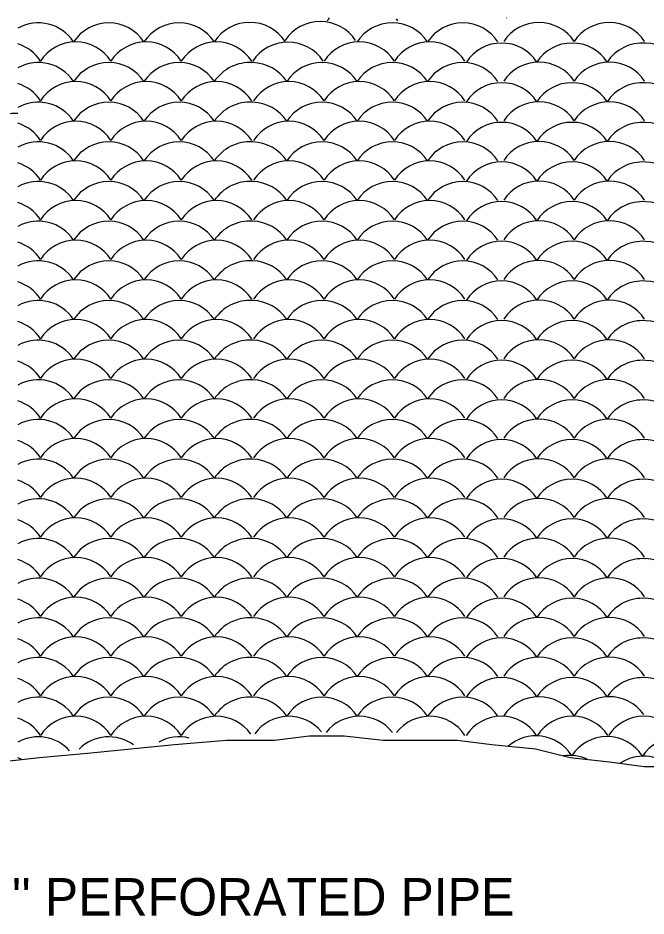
# Model space of a CAD drawing. Extents: x 1000 to 1036.3, y 1000 to 1022.
# Drawn here: x 1027.546 to 1030.905, y 1011.157 to 1015.957 of the extents above; entities that cross this region are included whole.
import ezdxf

# ---------------------------------------------------------------- set-up
doc = ezdxf.new("R2010")
doc.units = 0
doc.layers.add('1', color=7, linetype='Continuous')
doc.layers.add('5', color=7, linetype='Continuous')

msp = doc.modelspace()

# ---------------------------------------------------------------- linework, layer by layer
at = {"layer": '1'}
msp.add_lwpolyline([(1027.4518, 1011.9807), (1027.6612, 1012.004), (1027.9171, 1012.0273), (1028.1498, 1012.0505), (1028.3824, 1012.0738), (1028.6616, 1012.0971), (1028.9175, 1012.0971), (1029.1037, 1012.1203), (1029.2898, 1012.1203), (1029.4992, 1012.0971), (1029.7086, 1012.0971), (1029.8948, 1012.0971), (1030.0808, 1012.0738), (1030.3135, 1012.0505), (1030.4997, 1012.004), (1030.709, 1011.9807), (1030.8952, 1011.9574), (1031.0813, 1011.9574), (1031.2674, 1011.9342), (1031.4768, 1011.9342), (1031.7328, 1011.9108), (1031.9189, 1011.9108)], dxfattribs=at)
for start, end in [(90, 108.6688), (89.9878, 90)]:
    msp.add_arc((1027.5459, 1015.0566), 0.3909, start, end, dxfattribs=at)
at = {"layer": '5'}
for centre, start, end in [((1029.3883, 1015.8194), 142.1539, 146.8614), ((1029.3883, 1015.8194), 33.1386, 36.1512), ((1030.301, 1015.7824), 128.9409, 129.3353), ((1027.655, 1015.7062), 33.1386, 119.0003), ((1028.0315, 1015.7062), 33.1386, 146.8614), ((1028.408, 1015.7062), 33.1386, 146.8614), ((1028.7856, 1015.709), 33.1386, 146.8614), ((1029.1626, 1015.7138), 33.1386, 146.8614), ((1029.548, 1015.7062), 33.1386, 146.8614), ((1029.9245, 1015.7062), 33.1386, 146.8614), ((1030.332, 1015.7085), 33.1386, 146.8614), ((1030.7085, 1015.7085), 33.1386, 146.8614), ((1027.478, 1015.604), 33.1386, 72.4311), ((1027.8545, 1015.604), 33.1386, 146.8614), ((1028.231, 1015.604), 33.1386, 146.8614), ((1028.6075, 1015.604), 33.1386, 146.8614), ((1028.9897, 1015.6033), 33.1386, 146.8614), ((1029.371, 1015.604), 33.1386, 146.8614), ((1029.7475, 1015.604), 33.1386, 146.8614), ((1030.1325, 1015.5986), 33.1386, 146.8614), ((1030.509, 1015.5986), 33.1386, 146.8614), ((1030.8855, 1015.5986), 85.7476, 146.8614), ((1030.896, 1015.5986), 33.1386, 88.4378), ((1027.655, 1015.4942), 33.1386, 119.0003), ((1028.0315, 1015.4942), 33.1386, 146.8614), ((1028.408, 1015.4942), 33.1386, 146.8614), ((1028.7845, 1015.4942), 85.7476, 146.8614), ((1028.795, 1015.4942), 33.1386, 88.4378), ((1029.1715, 1015.4942), 33.1386, 146.8614), ((1029.548, 1015.4942), 33.1386, 146.8614), ((1029.9245, 1015.4942), 33.1386, 146.8614), ((1030.332, 1015.4965), 33.1386, 146.8614), ((1030.7085, 1015.4965), 33.1386, 146.8614), ((1027.8545, 1015.392), 33.1386, 146.8614), ((1028.231, 1015.392), 33.1386, 146.8614), ((1028.6075, 1015.392), 33.1386, 146.8614), ((1028.9945, 1015.392), 33.1386, 146.8614), ((1029.371, 1015.392), 33.1386, 146.8614), ((1029.7475, 1015.392), 33.1386, 146.8614), ((1027.478, 1015.392), 33.1386, 72.4311), ((1030.1325, 1015.3866), 33.1386, 146.8614), ((1030.509, 1015.3866), 33.1386, 146.8614), ((1030.8855, 1015.3866), 85.7476, 146.8614), ((1030.896, 1015.3866), 33.1386, 88.4378), ((1027.655, 1015.2822), 33.1386, 119.0003), ((1028.0315, 1015.2822), 33.1386, 146.8614), ((1028.408, 1015.2822), 33.1386, 146.8614), ((1028.7845, 1015.2822), 85.7476, 146.8614), ((1028.795, 1015.2822), 33.1386, 88.4378), ((1029.1715, 1015.2822), 33.1386, 146.8614), ((1029.548, 1015.2822), 33.1386, 146.8614), ((1029.9245, 1015.2822), 33.1386, 146.8614), ((1030.332, 1015.2845), 33.1386, 146.8614), ((1030.7085, 1015.2845), 33.1386, 146.8614), ((1027.478, 1015.18), 33.1386, 72.4311), ((1027.8545, 1015.18), 33.1386, 146.8614), ((1028.231, 1015.18), 33.1386, 146.8614), ((1028.6075, 1015.18), 33.1386, 146.8614), ((1028.9945, 1015.18), 33.1386, 146.8614), ((1029.371, 1015.18), 33.1386, 146.8614), ((1029.7475, 1015.18), 33.1386, 146.8614), ((1030.1325, 1015.1746), 33.1386, 146.8614), ((1030.509, 1015.1746), 33.1386, 146.8614), ((1030.8855, 1015.1746), 85.7476, 146.8614), ((1030.896, 1015.1746), 33.1386, 88.4378), ((1027.655, 1015.0702), 33.1386, 119.0003), ((1028.0315, 1015.0702), 33.1386, 146.8614), ((1028.408, 1015.0702), 33.1386, 146.8614), ((1028.7845, 1015.0702), 85.7476, 146.8614), ((1028.795, 1015.0702), 33.1386, 88.4378), ((1029.1715, 1015.0702), 33.1386, 146.8614), ((1029.548, 1015.0702), 33.1386, 146.8614), ((1029.9245, 1015.0702), 33.1386, 146.8614), ((1030.332, 1015.0725), 33.1386, 146.8614), ((1030.7085, 1015.0725), 33.1386, 146.8614), ((1027.478, 1014.968), 33.1386, 72.4311), ((1027.8545, 1014.968), 33.1386, 146.8614), ((1028.231, 1014.968), 33.1386, 146.8614), ((1028.6075, 1014.968), 33.1386, 146.8614), ((1028.9945, 1014.968), 33.1386, 146.8614), ((1029.371, 1014.968), 33.1386, 146.8614), ((1029.7475, 1014.968), 33.1386, 146.8614), ((1030.1325, 1014.9626), 33.1386, 146.8614), ((1030.509, 1014.9626), 33.1386, 146.8614), ((1030.8855, 1014.9626), 85.7476, 146.8614), ((1030.896, 1014.9626), 33.1386, 88.4378), ((1030.332, 1014.8605), 33.1386, 146.8614), ((1030.7085, 1014.8605), 33.1386, 146.8614), ((1027.655, 1014.8582), 33.1386, 119.0003), ((1028.0315, 1014.8582), 33.1386, 146.8614), ((1028.408, 1014.8582), 33.1386, 146.8614), ((1028.7845, 1014.8582), 85.7476, 146.8614), ((1028.795, 1014.8582), 33.1386, 88.4378), ((1029.1715, 1014.8582), 33.1386, 146.8614), ((1029.548, 1014.8582), 33.1386, 146.8614), ((1029.9245, 1014.8582), 33.1386, 146.8614), ((1027.478, 1014.756), 33.1386, 72.4311), ((1027.8545, 1014.756), 33.1386, 146.8614), ((1028.231, 1014.756), 33.1386, 146.8614), ((1028.6075, 1014.756), 33.1386, 146.8614), ((1028.9945, 1014.756), 33.1386, 146.8614), ((1029.371, 1014.756), 33.1386, 146.8614), ((1029.7475, 1014.756), 33.1386, 146.8614), ((1030.1325, 1014.7506), 33.1386, 146.8614), ((1030.509, 1014.7506), 33.1386, 146.8614), ((1030.8855, 1014.7506), 85.7476, 146.8614), ((1030.896, 1014.7506), 33.1386, 88.4378), ((1027.655, 1014.6462), 33.1386, 119.0003), ((1028.0315, 1014.6462), 33.1386, 146.8614), ((1028.408, 1014.6462), 33.1386, 146.8614), ((1028.7845, 1014.6462), 85.7476, 146.8614), ((1028.795, 1014.6462), 33.1386, 88.4378), ((1029.1715, 1014.6462), 33.1386, 146.8614), ((1029.548, 1014.6462), 33.1386, 146.8614), ((1029.9245, 1014.6462), 33.1386, 146.8614), ((1030.332, 1014.6485), 33.1386, 146.8614), ((1030.7085, 1014.6485), 33.1386, 146.8614), ((1027.478, 1014.544), 33.1386, 72.4311), ((1027.8545, 1014.544), 33.1386, 146.8614), ((1028.231, 1014.544), 33.1386, 146.8614), ((1028.6075, 1014.544), 33.1386, 146.8614), ((1028.9945, 1014.544), 33.1386, 146.8614), ((1029.371, 1014.544), 33.1386, 146.8614), ((1029.7475, 1014.544), 33.1386, 146.8614), ((1030.1325, 1014.5386), 33.1386, 146.8614), ((1030.509, 1014.5386), 33.1386, 146.8614), ((1030.8855, 1014.5386), 85.7476, 146.8614), ((1030.896, 1014.5386), 33.1386, 88.4378), ((1027.655, 1014.4342), 33.1386, 119.0003), ((1028.0315, 1014.4342), 33.1386, 146.8614), ((1028.408, 1014.4342), 33.1386, 146.8614), ((1028.7845, 1014.4342), 85.7476, 146.8614), ((1028.795, 1014.4342), 33.1386, 88.4378), ((1029.1715, 1014.4342), 33.1386, 146.8614), ((1029.548, 1014.4342), 33.1386, 146.8614), ((1029.9245, 1014.4342), 33.1386, 146.8614), ((1030.332, 1014.4365), 33.1386, 146.8614), ((1030.7085, 1014.4365), 33.1386, 146.8614), ((1027.8545, 1014.332), 33.1386, 146.8614), ((1028.231, 1014.332), 33.1386, 146.8614), ((1028.6075, 1014.332), 33.1386, 146.8614), ((1028.9945, 1014.332), 33.1386, 146.8614), ((1029.371, 1014.332), 33.1386, 146.8614), ((1029.7475, 1014.332), 33.1386, 146.8614), ((1027.478, 1014.332), 33.1386, 72.4311), ((1030.1325, 1014.3266), 33.1386, 146.8614), ((1030.509, 1014.3266), 33.1386, 146.8614), ((1030.8855, 1014.3266), 85.7476, 146.8614), ((1030.896, 1014.3266), 33.1386, 88.4378), ((1027.655, 1014.2222), 33.1386, 119.0003), ((1028.0315, 1014.2222), 33.1386, 146.8614), ((1028.408, 1014.2222), 33.1386, 146.8614), ((1028.7845, 1014.2222), 85.7476, 146.8614), ((1028.795, 1014.2222), 33.1386, 88.4378), ((1029.1715, 1014.2222), 33.1386, 146.8614), ((1029.548, 1014.2222), 33.1386, 146.8614), ((1029.9245, 1014.2222), 33.1386, 146.8614), ((1030.332, 1014.2245), 33.1386, 146.8614), ((1030.7085, 1014.2245), 33.1386, 146.8614), ((1027.478, 1014.12), 33.1386, 72.4311), ((1027.8545, 1014.12), 33.1386, 146.8614), ((1028.231, 1014.12), 33.1386, 146.8614), ((1028.6075, 1014.12), 33.1386, 146.8614), ((1028.9945, 1014.12), 33.1386, 146.8614), ((1029.371, 1014.12), 33.1386, 146.8614), ((1029.7475, 1014.12), 33.1386, 146.8614), ((1030.1325, 1014.1146), 33.1386, 146.8614), ((1030.509, 1014.1146), 33.1386, 146.8614), ((1030.8855, 1014.1146), 85.7476, 146.8614), ((1030.896, 1014.1146), 33.1386, 88.4378), ((1027.655, 1014.0102), 33.1386, 119.0003), ((1028.0315, 1014.0102), 33.1386, 146.8614), ((1028.408, 1014.0102), 33.1386, 146.8614), ((1028.7845, 1014.0102), 85.7476, 146.8614), ((1028.795, 1014.0102), 33.1386, 88.4378), ((1029.1715, 1014.0102), 33.1386, 146.8614), ((1029.548, 1014.0102), 33.1386, 146.8614), ((1029.9245, 1014.0102), 33.1386, 146.8614), ((1030.332, 1014.0125), 33.1386, 146.8614), ((1030.7085, 1014.0125), 33.1386, 146.8614), ((1027.8545, 1013.908), 33.1386, 146.8614), ((1028.231, 1013.908), 33.1386, 146.8614), ((1028.6075, 1013.908), 33.1386, 146.8614), ((1028.9945, 1013.908), 33.1386, 146.8614), ((1029.371, 1013.908), 33.1386, 146.8614), ((1029.7475, 1013.908), 33.1386, 146.8614), ((1030.1325, 1013.9026), 33.1386, 146.8614), ((1030.509, 1013.9026), 33.1386, 146.8614), ((1030.8855, 1013.9026), 85.7476, 146.8614), ((1030.896, 1013.9026), 33.1386, 88.4378), ((1027.478, 1013.908), 33.1386, 72.4311), ((1027.655, 1013.7982), 33.1386, 119.0003), ((1028.0315, 1013.7982), 33.1386, 146.8614), ((1028.408, 1013.7982), 33.1386, 146.8614), ((1028.7845, 1013.7982), 85.7476, 146.8614), ((1028.795, 1013.7982), 33.1386, 88.4378), ((1029.1715, 1013.7982), 33.1386, 146.8614), ((1029.548, 1013.7982), 33.1386, 146.8614), ((1029.9245, 1013.7982), 33.1386, 146.8614), ((1030.332, 1013.8005), 33.1386, 146.8614), ((1030.7085, 1013.8005), 33.1386, 146.8614), ((1027.478, 1013.696), 33.1386, 72.4311), ((1027.8545, 1013.696), 33.1386, 146.8614), ((1028.231, 1013.696), 33.1386, 146.8614), ((1028.6075, 1013.696), 33.1386, 146.8614), ((1028.9945, 1013.696), 33.1386, 146.8614), ((1029.371, 1013.696), 33.1386, 146.8614), ((1029.7475, 1013.696), 33.1386, 146.8614), ((1030.1325, 1013.6906), 33.1386, 146.8614), ((1030.509, 1013.6906), 33.1386, 146.8614), ((1030.8855, 1013.6906), 85.7476, 146.8614), ((1030.896, 1013.6906), 33.1386, 88.4378), ((1027.655, 1013.5862), 33.1386, 119.0003), ((1028.0315, 1013.5862), 33.1386, 146.8614), ((1028.408, 1013.5862), 33.1386, 146.8614), ((1028.7845, 1013.5862), 85.7476, 146.8614), ((1028.795, 1013.5862), 33.1386, 88.4378), ((1029.1715, 1013.5862), 33.1386, 146.8614), ((1029.548, 1013.5862), 33.1386, 146.8614), ((1029.9245, 1013.5862), 33.1386, 146.8614), ((1030.332, 1013.5885), 33.1386, 146.8614), ((1030.7085, 1013.5885), 33.1386, 146.8614), ((1027.478, 1013.484), 33.1386, 72.4311), ((1027.8545, 1013.484), 33.1386, 146.8614), ((1028.231, 1013.484), 33.1386, 146.8614), ((1028.6075, 1013.484), 33.1386, 146.8614), ((1028.9945, 1013.484), 33.1386, 146.8614), ((1029.371, 1013.484), 33.1386, 146.8614), ((1029.7475, 1013.484), 33.1386, 146.8614), ((1030.1325, 1013.4786), 33.1386, 146.8614), ((1030.509, 1013.4786), 33.1386, 146.8614), ((1030.8855, 1013.4786), 85.7476, 146.8614), ((1030.896, 1013.4786), 33.1386, 88.4378), ((1027.655, 1013.3742), 33.1386, 119.0003), ((1028.0315, 1013.3742), 33.1386, 146.8614), ((1028.408, 1013.3742), 33.1386, 146.8614), ((1028.7845, 1013.3742), 85.7476, 146.8614), ((1028.795, 1013.3742), 33.1386, 88.4378), ((1029.1715, 1013.3742), 33.1386, 146.8614), ((1029.548, 1013.3742), 33.1386, 146.8614), ((1029.9245, 1013.3742), 33.1386, 146.8614), ((1030.332, 1013.3765), 33.1386, 146.8614), ((1030.7085, 1013.3765), 33.1386, 146.8614), ((1027.478, 1013.272), 33.1386, 72.4311), ((1027.8545, 1013.272), 33.1386, 146.8614), ((1028.231, 1013.272), 33.1386, 146.8614), ((1028.6075, 1013.272), 33.1386, 146.8614), ((1028.9945, 1013.272), 33.1386, 146.8614), ((1029.371, 1013.272), 33.1386, 146.8614), ((1029.7475, 1013.272), 33.1386, 146.8614), ((1030.1325, 1013.2666), 33.1386, 146.8614), ((1030.509, 1013.2666), 33.1386, 146.8614), ((1030.8855, 1013.2666), 85.7476, 146.8614), ((1030.896, 1013.2666), 33.1386, 88.4378), ((1027.655, 1013.1622), 33.1386, 119.0003), ((1028.0315, 1013.1622), 33.1386, 146.8614), ((1028.408, 1013.1622), 33.1386, 146.8614), ((1028.7845, 1013.1622), 85.7476, 146.8614), ((1028.795, 1013.1622), 33.1386, 88.4378), ((1029.1715, 1013.1622), 33.1386, 146.8614), ((1029.548, 1013.1622), 33.1386, 146.8614), ((1029.9245, 1013.1622), 33.1386, 146.8614), ((1030.332, 1013.1645), 33.1386, 146.8614), ((1030.7085, 1013.1645), 33.1386, 146.8614), ((1027.478, 1013.06), 33.1386, 72.4311), ((1027.8545, 1013.06), 33.1386, 146.8614), ((1028.231, 1013.06), 33.1386, 146.8614), ((1028.6075, 1013.06), 33.1386, 146.8614), ((1028.9945, 1013.06), 33.1386, 146.8614), ((1029.371, 1013.06), 33.1386, 146.8614), ((1029.7475, 1013.06), 33.1386, 146.8614), ((1030.1325, 1013.0546), 33.1386, 146.8614), ((1030.509, 1013.0546), 33.1386, 146.8614), ((1030.8855, 1013.0546), 85.7476, 146.8614), ((1030.896, 1013.0546), 33.1386, 88.4378), ((1027.655, 1012.9502), 33.1386, 119.0003), ((1028.0315, 1012.9502), 33.1386, 146.8614), ((1028.408, 1012.9502), 33.1386, 146.8614), ((1028.7845, 1012.9502), 85.7476, 146.8614), ((1028.795, 1012.9502), 33.1386, 88.4378), ((1029.1715, 1012.9502), 33.1386, 146.8614), ((1029.548, 1012.9502), 33.1386, 146.8614), ((1029.9245, 1012.9502), 33.1386, 146.8614), ((1030.332, 1012.9525), 33.1386, 146.8614), ((1030.7085, 1012.9525), 33.1386, 146.8614), ((1027.8545, 1012.848), 33.1386, 146.8614), ((1028.231, 1012.848), 33.1386, 146.8614), ((1028.6075, 1012.848), 33.1386, 146.8614), ((1028.9945, 1012.848), 33.1386, 146.8614), ((1029.371, 1012.848), 33.1386, 146.8614), ((1029.7475, 1012.848), 33.1386, 146.8614), ((1027.478, 1012.848), 33.1386, 72.4311), ((1030.1325, 1012.8426), 33.1386, 146.8614), ((1030.509, 1012.8426), 33.1386, 146.8614), ((1030.8855, 1012.8426), 85.7476, 146.8614), ((1030.896, 1012.8426), 33.1386, 88.4378), ((1027.655, 1012.7382), 33.1386, 119.0003), ((1028.0315, 1012.7382), 33.1386, 146.8614), ((1028.408, 1012.7382), 33.1386, 146.8614), ((1028.7845, 1012.7382), 85.7476, 146.8614), ((1028.795, 1012.7382), 33.1386, 88.4378), ((1029.1715, 1012.7382), 33.1386, 146.8614), ((1029.548, 1012.7382), 33.1386, 146.8614), ((1029.9245, 1012.7382), 33.1386, 146.8614), ((1030.332, 1012.7405), 33.1386, 146.8614), ((1030.7085, 1012.7405), 33.1386, 146.8614), ((1027.478, 1012.636), 33.1386, 72.4311), ((1027.8545, 1012.636), 33.1386, 146.8614), ((1028.231, 1012.636), 33.1386, 146.8614), ((1028.6075, 1012.636), 33.1386, 146.8614), ((1028.9945, 1012.636), 33.1386, 146.8614), ((1029.371, 1012.636), 33.1386, 146.8614), ((1029.7475, 1012.636), 33.1386, 146.8614), ((1030.1325, 1012.6306), 33.1386, 146.8614), ((1030.509, 1012.6306), 33.1386, 146.8614), ((1030.8855, 1012.6306), 85.7476, 146.8614), ((1030.896, 1012.6306), 33.1386, 88.4378), ((1027.655, 1012.5262), 33.1386, 119.0003), ((1028.0315, 1012.5262), 33.1386, 146.8614), ((1028.408, 1012.5262), 33.1386, 146.8614), ((1028.7845, 1012.5262), 85.7476, 146.8614), ((1028.795, 1012.5262), 33.1386, 88.4378), ((1029.1715, 1012.5262), 33.1386, 146.8614), ((1029.548, 1012.5262), 33.1386, 146.8614), ((1029.9245, 1012.5262), 33.1386, 146.8614), ((1030.332, 1012.5285), 33.1386, 146.8614), ((1030.7085, 1012.5285), 33.1386, 146.8614), ((1027.478, 1012.424), 33.1386, 72.4311), ((1027.8545, 1012.424), 33.1386, 146.8614), ((1028.231, 1012.424), 33.1386, 146.8614), ((1028.6075, 1012.424), 33.1386, 146.8614), ((1028.9945, 1012.424), 33.1386, 146.8614), ((1029.371, 1012.424), 33.1386, 146.8614), ((1029.7475, 1012.424), 33.1386, 146.8614), ((1030.1325, 1012.4186), 33.1386, 146.8614), ((1030.509, 1012.4186), 33.1386, 146.8614), ((1030.8855, 1012.4186), 85.7476, 146.8614), ((1030.896, 1012.4186), 33.1386, 88.4378), ((1030.332, 1012.3165), 33.1386, 146.8614), ((1030.7085, 1012.3165), 33.1386, 146.8614), ((1027.655, 1012.3142), 33.1386, 119.0003), ((1028.0315, 1012.3142), 33.1386, 146.8614), ((1028.408, 1012.3142), 33.1386, 146.8614), ((1028.7845, 1012.3142), 85.7476, 146.8614), ((1028.795, 1012.3142), 33.1386, 88.4378), ((1029.1715, 1012.3142), 33.1386, 146.8614), ((1029.548, 1012.3142), 33.1386, 146.8614), ((1029.9245, 1012.3142), 33.1386, 146.8614), ((1027.478, 1012.212), 33.1386, 72.4311), ((1027.8545, 1012.212), 33.1386, 146.8614), ((1028.231, 1012.212), 33.1386, 146.8614), ((1028.6075, 1012.212), 33.1386, 146.8614), ((1028.9945, 1012.212), 33.1386, 146.8614), ((1029.371, 1012.212), 33.1386, 146.8614), ((1029.7475, 1012.212), 33.1386, 146.8614), ((1030.1325, 1012.2066), 33.1386, 146.8614), ((1030.509, 1012.2066), 33.1386, 146.8614), ((1030.8855, 1012.2066), 85.7476, 146.8614), ((1030.896, 1012.2066), 33.1386, 88.4378), ((1027.655, 1012.1022), 33.1386, 119.0003), ((1028.0315, 1012.1022), 33.1386, 146.8614), ((1028.408, 1012.1022), 33.1386, 146.8614), ((1028.7845, 1012.1022), 85.7476, 146.8614), ((1028.795, 1012.1022), 33.1386, 88.4378), ((1029.1715, 1012.1022), 33.1386, 146.8614), ((1029.548, 1012.1022), 33.1386, 146.8614), ((1029.9245, 1012.1022), 33.1386, 146.8614), ((1030.332, 1012.1045), 33.1386, 146.8614), ((1030.7085, 1012.1045), 35.3574, 146.8614), ((1027.478, 1012), 33.1386, 72.4311), ((1027.8545, 1012), 33.1386, 146.8614), ((1028.231, 1012), 33.1386, 146.8614), ((1028.6075, 1012), 35.3574, 146.8614), ((1028.9945, 1012), 39.1582, 144.2576), ((1029.371, 1012), 37.9625, 142.0453), ((1029.7475, 1012), 33.1386, 142.1037), ((1030.1312, 1011.9999), 33.1386, 146.8614), ((1030.5119, 1011.9999), 33.1386, 146.8614), ((1030.8925, 1011.9999), 33.1386, 146.8614), ((1027.655, 1011.8902), 42.042, 119.0003), ((1028.0315, 1011.8902), 53.7918, 134.9126), ((1028.408, 1011.8902), 76.1279, 119.0368), ((1030.3153, 1011.8954), 33.1386, 131.0345), ((1030.6959, 1011.8912), 33.1386, 146.8614), ((1031.0724, 1011.887), 33.1386, 146.8614), ((1030.4951, 1011.7908), 64.3776, 98.42), ((1027.478, 1011.788), 67.8325, 72.4311), ((1030.8925, 1011.7866), 49.3918, 123.8759)]:
    msp.add_arc(centre, 0.225, start, end, dxfattribs=at)

# ---------------------------------------------------------------- texts
at = {"layer": '1'}
msp.add_text("8'' PERFORATED PIPE", height=0.2, dxfattribs=at).set_placement((1027.364, 1011.1602))

doc.saveas('drawing.dxf')
